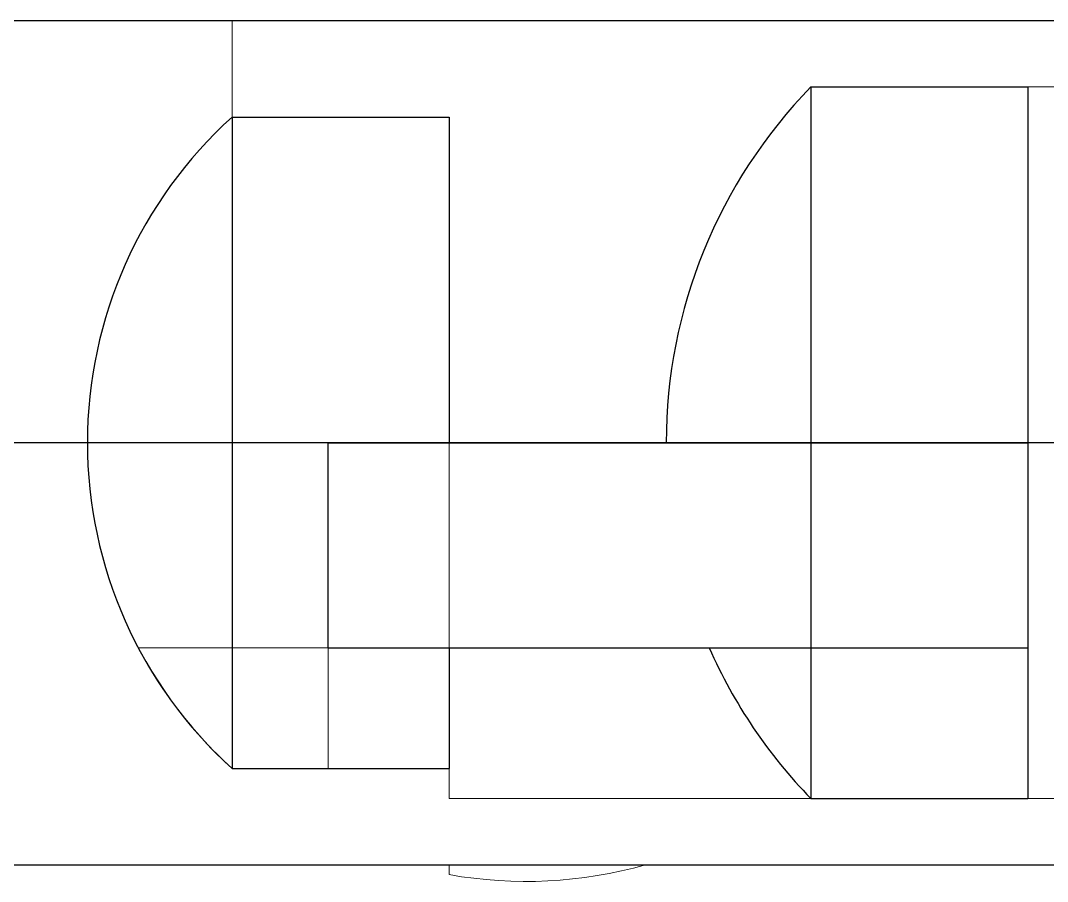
# Model space of a CAD drawing. Header units: millimetres. Extents: x 2148 to 2681, y 758 to 986.
# Drawn here: x 2349.09906 to 2349.10695, y 963.21621 to 963.22282 of the extents above; entities that cross this region are included whole.
import ezdxf

# ---------------------------------------------------------------- set-up
doc = ezdxf.new("R2010")
doc.units = ezdxf.units.MM
doc.layers.add('0.4', color=121, linetype='Continuous')
doc.layers.add('contrucion line05', color=86, linetype='Continuous')

msp = doc.modelspace()

# ---------------------------------------------------------------- linework, layer by layer
at = {"layer": '0.4', "color": 86, "lineweight": 0, "ltscale": 0.5}
for p, q in [((2349.090874008738, 963.2228233011369, -9.301954361214811e-09), (2349.100688799027, 963.2228233011369, -9.301954361214811e-09)), ((2349.119075436878, 963.2228233011369, -9.301954361214811e-09), (2349.090874008738, 963.2228233011369, -9.301954361214811e-09)), ((2349.090874008738, 963.2228233011369, -9.301954361214811e-09), (2349.100688799027, 963.2228233011369, -9.301954361214811e-09)), ((2349.119075436878, 963.2228233011369, -9.301954361214811e-09), (2349.090874008738, 963.2228233011369, -9.301954361214811e-09)), ((2349.090874008738, 963.2228233011369, -9.301954361214811e-09), (2349.100688799027, 963.2228233011369, -9.301954361214811e-09)), ((2349.119075436878, 963.2228233011369, -9.301954361214811e-09), (2349.090874008738, 963.2228233011369, -9.301954361214811e-09)), ((2349.090874008738, 963.2228233011369, -9.301954361214811e-09), (2349.100688799027, 963.2228233011369, -9.301954361214811e-09)), ((2349.119075436878, 963.2228233011369, -9.301954361214811e-09), (2349.090874008738, 963.2228233011369, -9.301954361214811e-09)), ((2349.090874008738, 963.2228233011369, -9.301954361214811e-09), (2349.100688799027, 963.2228233011369, -9.301954361214811e-09)), ((2349.119075436878, 963.2228233011369, -9.301954361214811e-09), (2349.090874008738, 963.2228233011369, -9.301954361214811e-09)), ((2349.090874008738, 963.2228233011369, -9.301954361214811e-09), (2349.100688799027, 963.2228233011369, -9.301954361214811e-09)), ((2349.119075436878, 963.2228233011369, -9.301954361214811e-09), (2349.090874008738, 963.2228233011369, -9.301954361214811e-09)), ((2349.090874008738, 963.2228233011369, -9.301954361214811e-09), (2349.100688799027, 963.2228233011369, -9.301954361214811e-09)), ((2349.119075436878, 963.2228233011369, -9.301954361214811e-09), (2349.090874008738, 963.2228233011369, -9.301954361214811e-09)), ((2349.090874008738, 963.2228233011369, -9.301954361214811e-09), (2349.100688799027, 963.2228233011369, -9.301954361214811e-09)), ((2349.119075436878, 963.2228233011369, -9.301954361214811e-09), (2349.090874008738, 963.2228233011369, -9.301954361214811e-09)), ((2349.090874008738, 963.2228233011369, -9.301954361214811e-09), (2349.100688799027, 963.2228233011369, -9.301954361214811e-09)), ((2349.119075436878, 963.2228233011369, -9.301954361214811e-09), (2349.090874008738, 963.2228233011369, -9.301954361214811e-09)), ((2349.090874008738, 963.2228233011369, -9.301954361214811e-09), (2349.100688799027, 963.2228233011369, -9.301954361214811e-09)), ((2349.119075436878, 963.2228233011369, -9.301954361214811e-09), (2349.090874008738, 963.2228233011369, -9.301954361214811e-09)), ((2349.100688799027, 963.2228233011369, -9.301954361214811e-09), (2349.100688799027, 963.2220825622461, -9.301954361214811e-09)), ((2349.100688799027, 963.2228233011369, -9.301954361214811e-09), (2349.100688799027, 963.2220825622461, -9.301954361214811e-09)), ((2349.100688799027, 963.2228233011369, -9.301954361214811e-09), (2349.100688799027, 963.2220825622461, -9.301954361214811e-09)), ((2349.100688799027, 963.2228233011369, -9.301954361214811e-09), (2349.100688799027, 963.2220825622461, -9.301954361214811e-09)), ((2349.100688799027, 963.2228233011369, -9.301954361214811e-09), (2349.100688799027, 963.2220825622461, -9.301954361214811e-09)), ((2349.100688799027, 963.2228233011369, -9.301954361214811e-09), (2349.100688799027, 963.2220825622461, -9.301954361214811e-09)), ((2349.100688799027, 963.2228233011369, -9.301954361214811e-09), (2349.100688799027, 963.2220825622461, -9.301954361214811e-09)), ((2349.100688799027, 963.2228233011369, -9.301954361214811e-09), (2349.100688799027, 963.2220825622461, -9.301954361214811e-09)), ((2349.100688799027, 963.2228233011369, -9.301954361214811e-09), (2349.100688799027, 963.2220825622461, -9.301954361214811e-09)), ((2349.100688799027, 963.2228233011369, -9.301954361214811e-09), (2349.100688799027, 963.2220825622461, -9.301954361214811e-09)), ((2349.114022099025, 963.222314043156, -9.301954361214811e-09), (2349.10513323236, 963.222314043156, -9.301954361214811e-09)), ((2349.10513323236, 963.222314043156, -9.301954361214811e-09), (2349.10513323236, 963.2195825685011, -9.301954361214811e-09)), ((2349.114022099025, 963.222314043156, -9.301954361214811e-09), (2349.10513323236, 963.222314043156, -9.301954361214811e-09)), ((2349.10513323236, 963.222314043156, -9.301954361214811e-09), (2349.10513323236, 963.2195825685011, -9.301954361214811e-09)), ((2349.114022099025, 963.222314043156, -9.301954361214811e-09), (2349.10513323236, 963.222314043156, -9.301954361214811e-09)), ((2349.10513323236, 963.222314043156, -9.301954361214811e-09), (2349.10513323236, 963.2195825685011, -9.301954361214811e-09)), ((2349.114022099025, 963.222314043156, -9.301954361214811e-09), (2349.10513323236, 963.222314043156, -9.301954361214811e-09)), ((2349.10513323236, 963.222314043156, -9.301954361214811e-09), (2349.10513323236, 963.2195825685011, -9.301954361214811e-09)), ((2349.114022099025, 963.222314043156, -9.301954361214811e-09), (2349.10513323236, 963.222314043156, -9.301954361214811e-09)), ((2349.10513323236, 963.222314043156, -9.301954361214811e-09), (2349.10513323236, 963.2195825685011, -9.301954361214811e-09)), ((2349.114022099025, 963.222314043156, -9.301954361214811e-09), (2349.10513323236, 963.222314043156, -9.301954361214811e-09)), ((2349.10513323236, 963.222314043156, -9.301954361214811e-09), (2349.10513323236, 963.2195825685011, -9.301954361214811e-09)), ((2349.114022099025, 963.222314043156, -9.301954361214811e-09), (2349.10513323236, 963.222314043156, -9.301954361214811e-09)), ((2349.10513323236, 963.222314043156, -9.301954361214811e-09), (2349.10513323236, 963.2195825685011, -9.301954361214811e-09)), ((2349.114022099025, 963.222314043156, -9.301954361214811e-09), (2349.10513323236, 963.222314043156, -9.301954361214811e-09)), ((2349.10513323236, 963.222314043156, -9.301954361214811e-09), (2349.10513323236, 963.2195825685011, -9.301954361214811e-09)), ((2349.114022099025, 963.222314043156, -9.301954361214811e-09), (2349.10513323236, 963.222314043156, -9.301954361214811e-09)), ((2349.10513323236, 963.222314043156, -9.301954361214811e-09), (2349.10513323236, 963.2195825685011, -9.301954361214811e-09)), ((2349.114022099025, 963.222314043156, -9.301954361214811e-09), (2349.10513323236, 963.222314043156, -9.301954361214811e-09)), ((2349.10513323236, 963.222314043156, -9.301954361214811e-09), (2349.10513323236, 963.2195825685011, -9.301954361214811e-09)), ((2349.100688799027, 963.2220825622461, -9.301954361214811e-09), (2349.102355461529, 963.2220825622461, -9.301954361214811e-09)), ((2349.100688799027, 963.2220825622461, -9.301954361214811e-09), (2349.102355461529, 963.2220825622461, -9.301954361214811e-09)), ((2349.100688799027, 963.2220825622461, -9.301954361214811e-09), (2349.102355461529, 963.2220825622461, -9.301954361214811e-09)), ((2349.100688799027, 963.2220825622461, -9.301954361214811e-09), (2349.102355461529, 963.2220825622461, -9.301954361214811e-09)), ((2349.100688799027, 963.2220825622461, -9.301954361214811e-09), (2349.102355461529, 963.2220825622461, -9.301954361214811e-09)), ((2349.100688799027, 963.2220825622461, -9.301954361214811e-09), (2349.102355461529, 963.2220825622461, -9.301954361214811e-09)), ((2349.100688799027, 963.2220825622461, -9.301954361214811e-09), (2349.102355461529, 963.2220825622461, -9.301954361214811e-09)), ((2349.100688799027, 963.2220825622461, -9.301954361214811e-09), (2349.102355461529, 963.2220825622461, -9.301954361214811e-09)), ((2349.100688799027, 963.2220825622461, -9.301954361214811e-09), (2349.102355461529, 963.2220825622461, -9.301954361214811e-09)), ((2349.100688799027, 963.2220825622461, -9.301954361214811e-09), (2349.102355461529, 963.2220825622461, -9.301954361214811e-09)), ((2349.102355461529, 963.2220825622461, -9.301954361214811e-09), (2349.102355461529, 963.2168510938462, -9.301954361214811e-09)), ((2349.102355461529, 963.2220825622461, -9.301954361214811e-09), (2349.102355461529, 963.2168510938462, -9.301954361214811e-09)), ((2349.102355461529, 963.2220825622461, -9.301954361214811e-09), (2349.102355461529, 963.2168510938462, -9.301954361214811e-09)), ((2349.102355461529, 963.2220825622461, -9.301954361214811e-09), (2349.102355461529, 963.2168510938462, -9.301954361214811e-09)), ((2349.102355461529, 963.2220825622461, -9.301954361214811e-09), (2349.102355461529, 963.2168510938462, -9.301954361214811e-09)), ((2349.102355461529, 963.2220825622461, -9.301954361214811e-09), (2349.102355461529, 963.2168510938462, -9.301954361214811e-09)), ((2349.102355461529, 963.2220825622461, -9.301954361214811e-09), (2349.102355461529, 963.2168510938462, -9.301954361214811e-09)), ((2349.102355461529, 963.2220825622461, -9.301954361214811e-09), (2349.102355461529, 963.2168510938462, -9.301954361214811e-09)), ((2349.102355461529, 963.2220825622461, -9.301954361214811e-09), (2349.102355461529, 963.2168510938462, -9.301954361214811e-09)), ((2349.102355461529, 963.2220825622461, -9.301954361214811e-09), (2349.102355461529, 963.2168510938462, -9.301954361214811e-09)), ((2349.101427628766, 963.2195825685011, -9.301954361214811e-09), (2349.101427628766, 963.2170825747561, -9.301954361214811e-09)), ((2349.101427628766, 963.2180084983661, -9.301954361214811e-09), (2349.101427628766, 963.2195825685011, -9.301954361214811e-09)), ((2349.101427628766, 963.2195825685011, -9.301954361214811e-09), (2349.102355461529, 963.2195825685011, -9.301954361214811e-09)), ((2349.102355461529, 963.2195825685011, -9.301954361214811e-09), (2349.101427628766, 963.2195825685011, -9.301954361214811e-09)), ((2349.101427628766, 963.2195825685011, -9.301954361214811e-09), (2349.101427628766, 963.2170825747561, -9.301954361214811e-09)), ((2349.101427628766, 963.2180084983661, -9.301954361214811e-09), (2349.101427628766, 963.2195825685011, -9.301954361214811e-09)), ((2349.101427628766, 963.2195825685011, -9.301954361214811e-09), (2349.102355461529, 963.2195825685011, -9.301954361214811e-09)), ((2349.102355461529, 963.2195825685011, -9.301954361214811e-09), (2349.101427628766, 963.2195825685011, -9.301954361214811e-09)), ((2349.101427628766, 963.2195825685011, -9.301954361214811e-09), (2349.101427628766, 963.2170825747561, -9.301954361214811e-09)), ((2349.101427628766, 963.2180084983661, -9.301954361214811e-09), (2349.101427628766, 963.2195825685011, -9.301954361214811e-09)), ((2349.101427628766, 963.2195825685011, -9.301954361214811e-09), (2349.102355461529, 963.2195825685011, -9.301954361214811e-09)), ((2349.102355461529, 963.2195825685011, -9.301954361214811e-09), (2349.101427628766, 963.2195825685011, -9.301954361214811e-09)), ((2349.101427628766, 963.2195825685011, -9.301954361214811e-09), (2349.101427628766, 963.2170825747561, -9.301954361214811e-09)), ((2349.101427628766, 963.2180084983661, -9.301954361214811e-09), (2349.101427628766, 963.2195825685011, -9.301954361214811e-09)), ((2349.101427628766, 963.2195825685011, -9.301954361214811e-09), (2349.102355461529, 963.2195825685011, -9.301954361214811e-09)), ((2349.102355461529, 963.2195825685011, -9.301954361214811e-09), (2349.101427628766, 963.2195825685011, -9.301954361214811e-09)), ((2349.101427628766, 963.2195825685011, -9.301954361214811e-09), (2349.101427628766, 963.2170825747561, -9.301954361214811e-09)), ((2349.101427628766, 963.2180084983661, -9.301954361214811e-09), (2349.101427628766, 963.2195825685011, -9.301954361214811e-09)), ((2349.101427628766, 963.2195825685011, -9.301954361214811e-09), (2349.102355461529, 963.2195825685011, -9.301954361214811e-09)), ((2349.102355461529, 963.2195825685011, -9.301954361214811e-09), (2349.101427628766, 963.2195825685011, -9.301954361214811e-09)), ((2349.101427628766, 963.2195825685011, -9.301954361214811e-09), (2349.101427628766, 963.2170825747561, -9.301954361214811e-09)), ((2349.101427628766, 963.2180084983661, -9.301954361214811e-09), (2349.101427628766, 963.2195825685011, -9.301954361214811e-09)), ((2349.101427628766, 963.2195825685011, -9.301954361214811e-09), (2349.102355461529, 963.2195825685011, -9.301954361214811e-09)), ((2349.102355461529, 963.2195825685011, -9.301954361214811e-09), (2349.101427628766, 963.2195825685011, -9.301954361214811e-09)), ((2349.101427628766, 963.2195825685011, -9.301954361214811e-09), (2349.101427628766, 963.2170825747561, -9.301954361214811e-09)), ((2349.101427628766, 963.2180084983661, -9.301954361214811e-09), (2349.101427628766, 963.2195825685011, -9.301954361214811e-09)), ((2349.101427628766, 963.2195825685011, -9.301954361214811e-09), (2349.102355461529, 963.2195825685011, -9.301954361214811e-09)), ((2349.102355461529, 963.2195825685011, -9.301954361214811e-09), (2349.101427628766, 963.2195825685011, -9.301954361214811e-09)), ((2349.101427628766, 963.2195825685011, -9.301954361214811e-09), (2349.101427628766, 963.2170825747561, -9.301954361214811e-09)), ((2349.101427628766, 963.2180084983661, -9.301954361214811e-09), (2349.101427628766, 963.2195825685011, -9.301954361214811e-09)), ((2349.101427628766, 963.2195825685011, -9.301954361214811e-09), (2349.102355461529, 963.2195825685011, -9.301954361214811e-09)), ((2349.102355461529, 963.2195825685011, -9.301954361214811e-09), (2349.101427628766, 963.2195825685011, -9.301954361214811e-09)), ((2349.101427628766, 963.2195825685011, -9.301954361214811e-09), (2349.101427628766, 963.2170825747561, -9.301954361214811e-09)), ((2349.101427628766, 963.2180084983661, -9.301954361214811e-09), (2349.101427628766, 963.2195825685011, -9.301954361214811e-09)), ((2349.101427628766, 963.2195825685011, -9.301954361214811e-09), (2349.102355461529, 963.2195825685011, -9.301954361214811e-09)), ((2349.102355461529, 963.2195825685011, -9.301954361214811e-09), (2349.101427628766, 963.2195825685011, -9.301954361214811e-09)), ((2349.101427628766, 963.2195825685011, -9.301954361214811e-09), (2349.101427628766, 963.2170825747561, -9.301954361214811e-09)), ((2349.101427628766, 963.2180084983661, -9.301954361214811e-09), (2349.101427628766, 963.2195825685011, -9.301954361214811e-09)), ((2349.101427628766, 963.2195825685011, -9.301954361214811e-09), (2349.102355461529, 963.2195825685011, -9.301954361214811e-09)), ((2349.102355461529, 963.2195825685011, -9.301954361214811e-09), (2349.101427628766, 963.2195825685011, -9.301954361214811e-09)), ((2349.10513323236, 963.2195825685011, -9.301954361214811e-09), (2349.114022099025, 963.2195825685011, -9.301954361214811e-09)), ((2349.10513323236, 963.2195825685011, -9.301954361214811e-09), (2349.114022099025, 963.2195825685011, -9.301954361214811e-09)), ((2349.10513323236, 963.2195825685011, -9.301954361214811e-09), (2349.114022099025, 963.2195825685011, -9.301954361214811e-09)), ((2349.10513323236, 963.2195825685011, -9.301954361214811e-09), (2349.114022099025, 963.2195825685011, -9.301954361214811e-09)), ((2349.10513323236, 963.2195825685011, -9.301954361214811e-09), (2349.114022099025, 963.2195825685011, -9.301954361214811e-09)), ((2349.10513323236, 963.2195825685011, -9.301954361214811e-09), (2349.114022099025, 963.2195825685011, -9.301954361214811e-09)), ((2349.10513323236, 963.2195825685011, -9.301954361214811e-09), (2349.114022099025, 963.2195825685011, -9.301954361214811e-09)), ((2349.10513323236, 963.2195825685011, -9.301954361214811e-09), (2349.114022099025, 963.2195825685011, -9.301954361214811e-09)), ((2349.10513323236, 963.2195825685011, -9.301954361214811e-09), (2349.114022099025, 963.2195825685011, -9.301954361214811e-09)), ((2349.10513323236, 963.2195825685011, -9.301954361214811e-09), (2349.114022099025, 963.2195825685011, -9.301954361214811e-09)), ((2349.099968147411, 963.2180084983661, -9.301954361214811e-09), (2349.100688799027, 963.2180084983661, -9.301954361214811e-09)), ((2349.099968147411, 963.2180084983661, -9.301954361214811e-09), (2349.100688799027, 963.2180084983661, -9.301954361214811e-09)), ((2349.099968147411, 963.2180084983661, -9.301954361214811e-09), (2349.100688799027, 963.2180084983661, -9.301954361214811e-09)), ((2349.099968147411, 963.2180084983661, -9.301954361214811e-09), (2349.100688799027, 963.2180084983661, -9.301954361214811e-09)), ((2349.099968147411, 963.2180084983661, -9.301954361214811e-09), (2349.100688799027, 963.2180084983661, -9.301954361214811e-09)), ((2349.099968147411, 963.2180084983661, -9.301954361214811e-09), (2349.100688799027, 963.2180084983661, -9.301954361214811e-09)), ((2349.099968147411, 963.2180084983661, -9.301954361214811e-09), (2349.100688799027, 963.2180084983661, -9.301954361214811e-09)), ((2349.099968147411, 963.2180084983661, -9.301954361214811e-09), (2349.100688799027, 963.2180084983661, -9.301954361214811e-09)), ((2349.099968147411, 963.2180084983661, -9.301954361214811e-09), (2349.100688799027, 963.2180084983661, -9.301954361214811e-09)), ((2349.099968147411, 963.2180084983661, -9.301954361214811e-09), (2349.100688799027, 963.2180084983661, -9.301954361214811e-09)), ((2349.100688799027, 963.2180084983661, -9.301954361214811e-09), (2349.100688799027, 963.2170825747561, -9.301954361214811e-09)), ((2349.100688799027, 963.2170825747561, -9.301954361214811e-09), (2349.100688799027, 963.2180084983661, -9.301954361214811e-09)), ((2349.100688799027, 963.2180084983661, -9.301954361214811e-09), (2349.101427628766, 963.2180084983661, -9.301954361214811e-09)), ((2349.100688799027, 963.2180084983661, -9.301954361214811e-09), (2349.100688799027, 963.2170825747561, -9.301954361214811e-09)), ((2349.100688799027, 963.2170825747561, -9.301954361214811e-09), (2349.100688799027, 963.2180084983661, -9.301954361214811e-09)), ((2349.100688799027, 963.2180084983661, -9.301954361214811e-09), (2349.101427628766, 963.2180084983661, -9.301954361214811e-09)), ((2349.100688799027, 963.2180084983661, -9.301954361214811e-09), (2349.100688799027, 963.2170825747561, -9.301954361214811e-09)), ((2349.100688799027, 963.2170825747561, -9.301954361214811e-09), (2349.100688799027, 963.2180084983661, -9.301954361214811e-09)), ((2349.100688799027, 963.2180084983661, -9.301954361214811e-09), (2349.101427628766, 963.2180084983661, -9.301954361214811e-09)), ((2349.100688799027, 963.2180084983661, -9.301954361214811e-09), (2349.100688799027, 963.2170825747561, -9.301954361214811e-09)), ((2349.100688799027, 963.2170825747561, -9.301954361214811e-09), (2349.100688799027, 963.2180084983661, -9.301954361214811e-09)), ((2349.100688799027, 963.2180084983661, -9.301954361214811e-09), (2349.101427628766, 963.2180084983661, -9.301954361214811e-09)), ((2349.100688799027, 963.2180084983661, -9.301954361214811e-09), (2349.100688799027, 963.2170825747561, -9.301954361214811e-09)), ((2349.100688799027, 963.2170825747561, -9.301954361214811e-09), (2349.100688799027, 963.2180084983661, -9.301954361214811e-09)), ((2349.100688799027, 963.2180084983661, -9.301954361214811e-09), (2349.101427628766, 963.2180084983661, -9.301954361214811e-09)), ((2349.100688799027, 963.2180084983661, -9.301954361214811e-09), (2349.100688799027, 963.2170825747561, -9.301954361214811e-09)), ((2349.100688799027, 963.2170825747561, -9.301954361214811e-09), (2349.100688799027, 963.2180084983661, -9.301954361214811e-09)), ((2349.100688799027, 963.2180084983661, -9.301954361214811e-09), (2349.101427628766, 963.2180084983661, -9.301954361214811e-09)), ((2349.100688799027, 963.2180084983661, -9.301954361214811e-09), (2349.100688799027, 963.2170825747561, -9.301954361214811e-09)), ((2349.100688799027, 963.2170825747561, -9.301954361214811e-09), (2349.100688799027, 963.2180084983661, -9.301954361214811e-09)), ((2349.100688799027, 963.2180084983661, -9.301954361214811e-09), (2349.101427628766, 963.2180084983661, -9.301954361214811e-09)), ((2349.100688799027, 963.2180084983661, -9.301954361214811e-09), (2349.100688799027, 963.2170825747561, -9.301954361214811e-09)), ((2349.100688799027, 963.2170825747561, -9.301954361214811e-09), (2349.100688799027, 963.2180084983661, -9.301954361214811e-09)), ((2349.100688799027, 963.2180084983661, -9.301954361214811e-09), (2349.101427628766, 963.2180084983661, -9.301954361214811e-09)), ((2349.100688799027, 963.2180084983661, -9.301954361214811e-09), (2349.100688799027, 963.2170825747561, -9.301954361214811e-09)), ((2349.100688799027, 963.2170825747561, -9.301954361214811e-09), (2349.100688799027, 963.2180084983661, -9.301954361214811e-09)), ((2349.100688799027, 963.2180084983661, -9.301954361214811e-09), (2349.101427628766, 963.2180084983661, -9.301954361214811e-09)), ((2349.100688799027, 963.2180084983661, -9.301954361214811e-09), (2349.100688799027, 963.2170825747561, -9.301954361214811e-09)), ((2349.100688799027, 963.2170825747561, -9.301954361214811e-09), (2349.100688799027, 963.2180084983661, -9.301954361214811e-09)), ((2349.100688799027, 963.2180084983661, -9.301954361214811e-09), (2349.101427628766, 963.2180084983661, -9.301954361214811e-09)), ((2349.101427628766, 963.2170825747561, -9.301954361214811e-09), (2349.100688799027, 963.2170825747561, -9.301954361214811e-09)), ((2349.101427628766, 963.2170825747561, -9.301954361214811e-09), (2349.100688799027, 963.2170825747561, -9.301954361214811e-09)), ((2349.101427628766, 963.2170825747561, -9.301954361214811e-09), (2349.100688799027, 963.2170825747561, -9.301954361214811e-09)), ((2349.101427628766, 963.2170825747561, -9.301954361214811e-09), (2349.100688799027, 963.2170825747561, -9.301954361214811e-09)), ((2349.101427628766, 963.2170825747561, -9.301954361214811e-09), (2349.100688799027, 963.2170825747561, -9.301954361214811e-09)), ((2349.101427628766, 963.2170825747561, -9.301954361214811e-09), (2349.100688799027, 963.2170825747561, -9.301954361214811e-09)), ((2349.101427628766, 963.2170825747561, -9.301954361214811e-09), (2349.100688799027, 963.2170825747561, -9.301954361214811e-09)), ((2349.101427628766, 963.2170825747561, -9.301954361214811e-09), (2349.100688799027, 963.2170825747561, -9.301954361214811e-09)), ((2349.101427628766, 963.2170825747561, -9.301954361214811e-09), (2349.100688799027, 963.2170825747561, -9.301954361214811e-09)), ((2349.101427628766, 963.2170825747561, -9.301954361214811e-09), (2349.100688799027, 963.2170825747561, -9.301954361214811e-09)), ((2349.102355461529, 963.2168510938462, -9.301954361214811e-09), (2349.115688761527, 963.2168510938462, -9.301954361214811e-09)), ((2349.102355461529, 963.2168510938462, -9.301954361214811e-09), (2349.115688761527, 963.2168510938462, -9.301954361214811e-09)), ((2349.102355461529, 963.2168510938462, -9.301954361214811e-09), (2349.115688761527, 963.2168510938462, -9.301954361214811e-09)), ((2349.102355461529, 963.2168510938462, -9.301954361214811e-09), (2349.115688761527, 963.2168510938462, -9.301954361214811e-09)), ((2349.102355461529, 963.2168510938462, -9.301954361214811e-09), (2349.115688761527, 963.2168510938462, -9.301954361214811e-09)), ((2349.102355461529, 963.2168510938462, -9.301954361214811e-09), (2349.115688761527, 963.2168510938462, -9.301954361214811e-09)), ((2349.102355461529, 963.2168510938462, -9.301954361214811e-09), (2349.115688761527, 963.2168510938462, -9.301954361214811e-09)), ((2349.102355461529, 963.2168510938462, -9.301954361214811e-09), (2349.115688761527, 963.2168510938462, -9.301954361214811e-09)), ((2349.102355461529, 963.2168510938462, -9.301954361214811e-09), (2349.115688761527, 963.2168510938462, -9.301954361214811e-09)), ((2349.102355461529, 963.2168510938462, -9.301954361214811e-09), (2349.115688761527, 963.2168510938462, -9.301954361214811e-09)), ((2349.102355461529, 963.2162666500188, -9.301954361214811e-09), (2349.102355461529, 963.2163418358649, -9.301954361214811e-09)), ((2349.102355461529, 963.2163418358649, -9.301954361214811e-09), (2349.103863012851, 963.2163418358649, -9.301954361214811e-09)), ((2349.102355461529, 963.2162666500188, -9.301954361214811e-09), (2349.102355461529, 963.2163418358649, -9.301954361214811e-09)), ((2349.102355461529, 963.2163418358649, -9.301954361214811e-09), (2349.103863012851, 963.2163418358649, -9.301954361214811e-09)), ((2349.102355461529, 963.2162666500188, -9.301954361214811e-09), (2349.102355461529, 963.2163418358649, -9.301954361214811e-09)), ((2349.102355461529, 963.2163418358649, -9.301954361214811e-09), (2349.103863012851, 963.2163418358649, -9.301954361214811e-09)), ((2349.102355461529, 963.2162666500188, -9.301954361214811e-09), (2349.102355461529, 963.2163418358649, -9.301954361214811e-09)), ((2349.102355461529, 963.2163418358649, -9.301954361214811e-09), (2349.103863012851, 963.2163418358649, -9.301954361214811e-09)), ((2349.102355461529, 963.2162666500188, -9.301954361214811e-09), (2349.102355461529, 963.2163418358649, -9.301954361214811e-09)), ((2349.102355461529, 963.2163418358649, -9.301954361214811e-09), (2349.103863012851, 963.2163418358649, -9.301954361214811e-09)), ((2349.102355461529, 963.2162666500188, -9.301954361214811e-09), (2349.102355461529, 963.2163418358649, -9.301954361214811e-09)), ((2349.102355461529, 963.2163418358649, -9.301954361214811e-09), (2349.103863012851, 963.2163418358649, -9.301954361214811e-09)), ((2349.102355461529, 963.2162666500188, -9.301954361214811e-09), (2349.102355461529, 963.2163418358649, -9.301954361214811e-09)), ((2349.102355461529, 963.2163418358649, -9.301954361214811e-09), (2349.103863012851, 963.2163418358649, -9.301954361214811e-09)), ((2349.102355461529, 963.2162666500188, -9.301954361214811e-09), (2349.102355461529, 963.2163418358649, -9.301954361214811e-09)), ((2349.102355461529, 963.2163418358649, -9.301954361214811e-09), (2349.103863012851, 963.2163418358649, -9.301954361214811e-09)), ((2349.102355461529, 963.2162666500188, -9.301954361214811e-09), (2349.102355461529, 963.2163418358649, -9.301954361214811e-09)), ((2349.102355461529, 963.2163418358649, -9.301954361214811e-09), (2349.103863012851, 963.2163418358649, -9.301954361214811e-09)), ((2349.102355461529, 963.2162666500188, -9.301954361214811e-09), (2349.102355461529, 963.2163418358649, -9.301954361214811e-09)), ((2349.102355461529, 963.2163418358649, -9.301954361214811e-09), (2349.103863012851, 963.2163418358649, -9.301954361214811e-09))]:
    msp.add_line(p, q, dxfattribs=at)
for radius, start, end in [(0.003368047135350348, 207.8626724563093, 227.9249779310358), (0.003368047135350348, 207.8626724563093, 227.9249779310358), (0.003368047135350348, 207.8626724563093, 227.9249779310358), (0.003368047135350348, 207.8626724563093, 227.9249779310358), (0.003368047135350348, 207.8626724563093, 227.9249779310358), (0.003368047135350348, 207.8626724563093, 227.9249779310358), (0.003368047135350348, 207.8626724563093, 227.9249779310358), (0.003368047135350348, 207.8626724563093, 227.9249779310358), (0.003368047135350348, 207.8626724563093, 227.9249779310358), (0.003368047135350348, 207.8626724563093, 227.9249779310358), (0.003368047135329035, 259.9063431459391, 285.8039304983549), (0.003368047135329035, 259.9063431459391, 285.8039304983549), (0.003368047135329035, 259.9063431459391, 285.8039304983549), (0.003368047135329035, 259.9063431459391, 285.8039304983549), (0.003368047135329035, 259.9063431459391, 285.8039304983549), (0.003368047135329035, 259.9063431459391, 285.8039304983549), (0.003368047135329035, 259.9063431459391, 285.8039304983549), (0.003368047135329035, 259.9063431459391, 285.8039304983549), (0.003368047135329035, 259.9063431459391, 285.8039304983549), (0.003368047135329035, 259.9063431459391, 285.8039304983549)]:
    msp.add_arc((2349.102945737822, 963.2195825685011, -9.301954361214811e-09), radius, start, end, dxfattribs=at)
at = {"layer": 'contrucion line05', "ltscale": 0.5}
for p, q in [((2349.090874008738, 963.2228233011369, -9.301954361214811e-09), (2349.12198504208, 963.2228233011369, -9.301954361214811e-09)), ((2349.090874008738, 963.2228233011369, -9.301954361214811e-09), (2349.12198504208, 963.2228233011369, -9.301954361214811e-09)), ((2349.090874008738, 963.2228233011369, -9.301954361214811e-09), (2349.12198504208, 963.2228233011369, -9.301954361214811e-09)), ((2349.090874008738, 963.2228233011369, -9.301954361214811e-09), (2349.12198504208, 963.2228233011369, -9.301954361214811e-09)), ((2349.090874008738, 963.2228233011369, -9.301954361214811e-09), (2349.12198504208, 963.2228233011369, -9.301954361214811e-09)), ((2349.090874008738, 963.2228233011369, -9.301954361214811e-09), (2349.12198504208, 963.2228233011369, -9.301954361214811e-09)), ((2349.090874008738, 963.2228233011369, -9.301954361214811e-09), (2349.12198504208, 963.2228233011369, -9.301954361214811e-09)), ((2349.090874008738, 963.2228233011369, -9.301954361214811e-09), (2349.12198504208, 963.2228233011369, -9.301954361214811e-09)), ((2349.090874008738, 963.2228233011369, -9.301954361214811e-09), (2349.12198504208, 963.2228233011369, -9.301954361214811e-09)), ((2349.090874008738, 963.2228233011369, -9.301954361214811e-09), (2349.12198504208, 963.2228233011369, -9.301954361214811e-09)), ((2349.10513323236, 963.222314043156, -9.301954361214811e-09), (2349.10513323236, 963.2168510938462, -9.301954361214811e-09)), ((2349.10513323236, 963.222314043156, -9.301954361214811e-09), (2349.106799894862, 963.222314043156, -9.301954361214811e-09)), ((2349.10513323236, 963.222314043156, -9.301954361214811e-09), (2349.10513323236, 963.2168510938462, -9.301954361214811e-09)), ((2349.10513323236, 963.222314043156, -9.301954361214811e-09), (2349.106799894862, 963.222314043156, -9.301954361214811e-09)), ((2349.10513323236, 963.222314043156, -9.301954361214811e-09), (2349.10513323236, 963.2168510938462, -9.301954361214811e-09)), ((2349.10513323236, 963.222314043156, -9.301954361214811e-09), (2349.106799894862, 963.222314043156, -9.301954361214811e-09)), ((2349.10513323236, 963.222314043156, -9.301954361214811e-09), (2349.10513323236, 963.2168510938462, -9.301954361214811e-09)), ((2349.10513323236, 963.222314043156, -9.301954361214811e-09), (2349.106799894862, 963.222314043156, -9.301954361214811e-09)), ((2349.10513323236, 963.222314043156, -9.301954361214811e-09), (2349.10513323236, 963.2168510938462, -9.301954361214811e-09)), ((2349.10513323236, 963.222314043156, -9.301954361214811e-09), (2349.106799894862, 963.222314043156, -9.301954361214811e-09)), ((2349.10513323236, 963.222314043156, -9.301954361214811e-09), (2349.10513323236, 963.2168510938462, -9.301954361214811e-09)), ((2349.10513323236, 963.222314043156, -9.301954361214811e-09), (2349.106799894862, 963.222314043156, -9.301954361214811e-09)), ((2349.10513323236, 963.222314043156, -9.301954361214811e-09), (2349.10513323236, 963.2168510938462, -9.301954361214811e-09)), ((2349.10513323236, 963.222314043156, -9.301954361214811e-09), (2349.106799894862, 963.222314043156, -9.301954361214811e-09)), ((2349.10513323236, 963.222314043156, -9.301954361214811e-09), (2349.10513323236, 963.2168510938462, -9.301954361214811e-09)), ((2349.10513323236, 963.222314043156, -9.301954361214811e-09), (2349.106799894862, 963.222314043156, -9.301954361214811e-09)), ((2349.10513323236, 963.222314043156, -9.301954361214811e-09), (2349.10513323236, 963.2168510938462, -9.301954361214811e-09)), ((2349.10513323236, 963.222314043156, -9.301954361214811e-09), (2349.106799894862, 963.222314043156, -9.301954361214811e-09)), ((2349.10513323236, 963.222314043156, -9.301954361214811e-09), (2349.10513323236, 963.2168510938462, -9.301954361214811e-09)), ((2349.10513323236, 963.222314043156, -9.301954361214811e-09), (2349.106799894862, 963.222314043156, -9.301954361214811e-09)), ((2349.106799894862, 963.222314043156, -9.301954361214811e-09), (2349.106799894862, 963.2168510938462, -9.301954361214811e-09)), ((2349.106799894862, 963.222314043156, -9.301954361214811e-09), (2349.106799894862, 963.2168510938462, -9.301954361214811e-09)), ((2349.106799894862, 963.222314043156, -9.301954361214811e-09), (2349.106799894862, 963.2168510938462, -9.301954361214811e-09)), ((2349.106799894862, 963.222314043156, -9.301954361214811e-09), (2349.106799894862, 963.2168510938462, -9.301954361214811e-09)), ((2349.106799894862, 963.222314043156, -9.301954361214811e-09), (2349.106799894862, 963.2168510938462, -9.301954361214811e-09)), ((2349.106799894862, 963.222314043156, -9.301954361214811e-09), (2349.106799894862, 963.2168510938462, -9.301954361214811e-09)), ((2349.106799894862, 963.222314043156, -9.301954361214811e-09), (2349.106799894862, 963.2168510938462, -9.301954361214811e-09)), ((2349.106799894862, 963.222314043156, -9.301954361214811e-09), (2349.106799894862, 963.2168510938462, -9.301954361214811e-09)), ((2349.106799894862, 963.222314043156, -9.301954361214811e-09), (2349.106799894862, 963.2168510938462, -9.301954361214811e-09)), ((2349.106799894862, 963.222314043156, -9.301954361214811e-09), (2349.106799894862, 963.2168510938462, -9.301954361214811e-09)), ((2349.100688799027, 963.2220825622461, -9.301954361214811e-09), (2349.100688799027, 963.2195825685011, -9.301954361214811e-09)), ((2349.100688799027, 963.2220825622461, -9.301954361214811e-09), (2349.102355461529, 963.2220825622461, -9.301954361214811e-09)), ((2349.100688799027, 963.2220825622461, -9.301954361214811e-09), (2349.100688799027, 963.2195825685011, -9.301954361214811e-09)), ((2349.100688799027, 963.2220825622461, -9.301954361214811e-09), (2349.102355461529, 963.2220825622461, -9.301954361214811e-09)), ((2349.100688799027, 963.2220825622461, -9.301954361214811e-09), (2349.100688799027, 963.2195825685011, -9.301954361214811e-09)), ((2349.100688799027, 963.2220825622461, -9.301954361214811e-09), (2349.102355461529, 963.2220825622461, -9.301954361214811e-09)), ((2349.100688799027, 963.2220825622461, -9.301954361214811e-09), (2349.100688799027, 963.2195825685011, -9.301954361214811e-09)), ((2349.100688799027, 963.2220825622461, -9.301954361214811e-09), (2349.102355461529, 963.2220825622461, -9.301954361214811e-09)), ((2349.100688799027, 963.2220825622461, -9.301954361214811e-09), (2349.100688799027, 963.2195825685011, -9.301954361214811e-09)), ((2349.100688799027, 963.2220825622461, -9.301954361214811e-09), (2349.102355461529, 963.2220825622461, -9.301954361214811e-09)), ((2349.100688799027, 963.2220825622461, -9.301954361214811e-09), (2349.100688799027, 963.2195825685011, -9.301954361214811e-09)), ((2349.100688799027, 963.2220825622461, -9.301954361214811e-09), (2349.102355461529, 963.2220825622461, -9.301954361214811e-09)), ((2349.100688799027, 963.2220825622461, -9.301954361214811e-09), (2349.100688799027, 963.2195825685011, -9.301954361214811e-09)), ((2349.100688799027, 963.2220825622461, -9.301954361214811e-09), (2349.102355461529, 963.2220825622461, -9.301954361214811e-09)), ((2349.100688799027, 963.2220825622461, -9.301954361214811e-09), (2349.100688799027, 963.2195825685011, -9.301954361214811e-09)), ((2349.100688799027, 963.2220825622461, -9.301954361214811e-09), (2349.102355461529, 963.2220825622461, -9.301954361214811e-09)), ((2349.100688799027, 963.2220825622461, -9.301954361214811e-09), (2349.100688799027, 963.2195825685011, -9.301954361214811e-09)), ((2349.100688799027, 963.2220825622461, -9.301954361214811e-09), (2349.102355461529, 963.2220825622461, -9.301954361214811e-09)), ((2349.100688799027, 963.2220825622461, -9.301954361214811e-09), (2349.100688799027, 963.2195825685011, -9.301954361214811e-09)), ((2349.100688799027, 963.2220825622461, -9.301954361214811e-09), (2349.102355461529, 963.2220825622461, -9.301954361214811e-09)), ((2349.102355461529, 963.2220825622461, -9.301954361214811e-09), (2349.102355461529, 963.2195825685011, -9.301954361214811e-09)), ((2349.102355461529, 963.2220825622461, -9.301954361214811e-09), (2349.102355461529, 963.2195825685011, -9.301954361214811e-09)), ((2349.102355461529, 963.2220825622461, -9.301954361214811e-09), (2349.102355461529, 963.2195825685011, -9.301954361214811e-09)), ((2349.102355461529, 963.2220825622461, -9.301954361214811e-09), (2349.102355461529, 963.2195825685011, -9.301954361214811e-09)), ((2349.102355461529, 963.2220825622461, -9.301954361214811e-09), (2349.102355461529, 963.2195825685011, -9.301954361214811e-09)), ((2349.102355461529, 963.2220825622461, -9.301954361214811e-09), (2349.102355461529, 963.2195825685011, -9.301954361214811e-09)), ((2349.102355461529, 963.2220825622461, -9.301954361214811e-09), (2349.102355461529, 963.2195825685011, -9.301954361214811e-09)), ((2349.102355461529, 963.2220825622461, -9.301954361214811e-09), (2349.102355461529, 963.2195825685011, -9.301954361214811e-09)), ((2349.102355461529, 963.2220825622461, -9.301954361214811e-09), (2349.102355461529, 963.2195825685011, -9.301954361214811e-09)), ((2349.102355461529, 963.2220825622461, -9.301954361214811e-09), (2349.102355461529, 963.2195825685011, -9.301954361214811e-09)), ((2349.128589106234, 963.2195825685011, -9.301954361214811e-09), (2349.077289517144, 963.2195825685011, -9.301954361214811e-09)), ((2349.128589106234, 963.2195825685011, -9.301954361214811e-09), (2349.077289517144, 963.2195825685011, -9.301954361214811e-09)), ((2349.128589106234, 963.2195825685011, -9.301954361214811e-09), (2349.077289517144, 963.2195825685011, -9.301954361214811e-09)), ((2349.128589106234, 963.2195825685011, -9.301954361214811e-09), (2349.077289517144, 963.2195825685011, -9.301954361214811e-09)), ((2349.128589106234, 963.2195825685011, -9.301954361214811e-09), (2349.077289517144, 963.2195825685011, -9.301954361214811e-09)), ((2349.128589106234, 963.2195825685011, -9.301954361214811e-09), (2349.077289517144, 963.2195825685011, -9.301954361214811e-09)), ((2349.128589106234, 963.2195825685011, -9.301954361214811e-09), (2349.077289517144, 963.2195825685011, -9.301954361214811e-09)), ((2349.128589106234, 963.2195825685011, -9.301954361214811e-09), (2349.077289517144, 963.2195825685011, -9.301954361214811e-09)), ((2349.128589106234, 963.2195825685011, -9.301954361214811e-09), (2349.077289517144, 963.2195825685011, -9.301954361214811e-09)), ((2349.128589106234, 963.2195825685011, -9.301954361214811e-09), (2349.077289517144, 963.2195825685011, -9.301954361214811e-09)), ((2349.128589106234, 963.2195825685011, -9.301954361214811e-09), (2349.077289517144, 963.2195825685011, -9.301954361214811e-09)), ((2349.128589106234, 963.2195825685011, -9.301954361214811e-09), (2349.077289517144, 963.2195825685011, -9.301954361214811e-09)), ((2349.128589106234, 963.2195825685011, -9.301954361214811e-09), (2349.077289517144, 963.2195825685011, -9.301954361214811e-09)), ((2349.128589106234, 963.2195825685011, -9.301954361214811e-09), (2349.077289517144, 963.2195825685011, -9.301954361214811e-09)), ((2349.128589106234, 963.2195825685011, -9.301954361214811e-09), (2349.077289517144, 963.2195825685011, -9.301954361214811e-09)), ((2349.128589106234, 963.2195825685011, -9.301954361214811e-09), (2349.077289517144, 963.2195825685011, -9.301954361214811e-09)), ((2349.128589106234, 963.2195825685011, -9.301954361214811e-09), (2349.077289517144, 963.2195825685011, -9.301954361214811e-09)), ((2349.128589106234, 963.2195825685011, -9.301954361214811e-09), (2349.077289517144, 963.2195825685011, -9.301954361214811e-09)), ((2349.128589106234, 963.2195825685011, -9.301954361214811e-09), (2349.077289517144, 963.2195825685011, -9.301954361214811e-09)), ((2349.128589106234, 963.2195825685011, -9.301954361214811e-09), (2349.077289517144, 963.2195825685011, -9.301954361214811e-09)), ((2349.100688799027, 963.2195825685011, -9.301954361214811e-09), (2349.100688799027, 963.2170825747561, -9.301954361214811e-09)), ((2349.100688799027, 963.2195825685011, -9.301954361214811e-09), (2349.100688799027, 963.2170825747561, -9.301954361214811e-09)), ((2349.100688799027, 963.2195825685011, -9.301954361214811e-09), (2349.100688799027, 963.2170825747561, -9.301954361214811e-09)), ((2349.100688799027, 963.2195825685011, -9.301954361214811e-09), (2349.100688799027, 963.2170825747561, -9.301954361214811e-09)), ((2349.100688799027, 963.2195825685011, -9.301954361214811e-09), (2349.100688799027, 963.2170825747561, -9.301954361214811e-09)), ((2349.100688799027, 963.2195825685011, -9.301954361214811e-09), (2349.100688799027, 963.2170825747561, -9.301954361214811e-09)), ((2349.100688799027, 963.2195825685011, -9.301954361214811e-09), (2349.100688799027, 963.2170825747561, -9.301954361214811e-09)), ((2349.100688799027, 963.2195825685011, -9.301954361214811e-09), (2349.100688799027, 963.2170825747561, -9.301954361214811e-09)), ((2349.100688799027, 963.2195825685011, -9.301954361214811e-09), (2349.100688799027, 963.2170825747561, -9.301954361214811e-09)), ((2349.100688799027, 963.2195825685011, -9.301954361214811e-09), (2349.100688799027, 963.2170825747561, -9.301954361214811e-09)), ((2349.101427628766, 963.2180084983661, -9.301954361214811e-09), (2349.101427628766, 963.2195825685011, -9.301954361214811e-09)), ((2349.101427628766, 963.2195825685011, -9.301954361214811e-09), (2349.106799894862, 963.2195825685011, -9.301954361214811e-09)), ((2349.101427628766, 963.2195825685011, -9.301954361214811e-09), (2349.106799894862, 963.2195825685011, -9.301954361214811e-09)), ((2349.101427628766, 963.2180084983661, -9.301954361214811e-09), (2349.101427628766, 963.2195825685011, -9.301954361214811e-09)), ((2349.101427628766, 963.2195825685011, -9.301954361214811e-09), (2349.106799894862, 963.2195825685011, -9.301954361214811e-09)), ((2349.101427628766, 963.2195825685011, -9.301954361214811e-09), (2349.106799894862, 963.2195825685011, -9.301954361214811e-09)), ((2349.101427628766, 963.2180084983661, -9.301954361214811e-09), (2349.101427628766, 963.2195825685011, -9.301954361214811e-09)), ((2349.101427628766, 963.2195825685011, -9.301954361214811e-09), (2349.106799894862, 963.2195825685011, -9.301954361214811e-09)), ((2349.101427628766, 963.2195825685011, -9.301954361214811e-09), (2349.106799894862, 963.2195825685011, -9.301954361214811e-09)), ((2349.101427628766, 963.2180084983661, -9.301954361214811e-09), (2349.101427628766, 963.2195825685011, -9.301954361214811e-09)), ((2349.101427628766, 963.2195825685011, -9.301954361214811e-09), (2349.106799894862, 963.2195825685011, -9.301954361214811e-09)), ((2349.101427628766, 963.2195825685011, -9.301954361214811e-09), (2349.106799894862, 963.2195825685011, -9.301954361214811e-09)), ((2349.101427628766, 963.2180084983661, -9.301954361214811e-09), (2349.101427628766, 963.2195825685011, -9.301954361214811e-09)), ((2349.101427628766, 963.2195825685011, -9.301954361214811e-09), (2349.106799894862, 963.2195825685011, -9.301954361214811e-09)), ((2349.101427628766, 963.2195825685011, -9.301954361214811e-09), (2349.106799894862, 963.2195825685011, -9.301954361214811e-09)), ((2349.101427628766, 963.2180084983661, -9.301954361214811e-09), (2349.101427628766, 963.2195825685011, -9.301954361214811e-09)), ((2349.101427628766, 963.2195825685011, -9.301954361214811e-09), (2349.106799894862, 963.2195825685011, -9.301954361214811e-09)), ((2349.101427628766, 963.2195825685011, -9.301954361214811e-09), (2349.106799894862, 963.2195825685011, -9.301954361214811e-09)), ((2349.101427628766, 963.2180084983661, -9.301954361214811e-09), (2349.101427628766, 963.2195825685011, -9.301954361214811e-09)), ((2349.101427628766, 963.2195825685011, -9.301954361214811e-09), (2349.106799894862, 963.2195825685011, -9.301954361214811e-09)), ((2349.101427628766, 963.2195825685011, -9.301954361214811e-09), (2349.106799894862, 963.2195825685011, -9.301954361214811e-09)), ((2349.101427628766, 963.2180084983661, -9.301954361214811e-09), (2349.101427628766, 963.2195825685011, -9.301954361214811e-09)), ((2349.101427628766, 963.2195825685011, -9.301954361214811e-09), (2349.106799894862, 963.2195825685011, -9.301954361214811e-09)), ((2349.101427628766, 963.2195825685011, -9.301954361214811e-09), (2349.106799894862, 963.2195825685011, -9.301954361214811e-09)), ((2349.101427628766, 963.2180084983661, -9.301954361214811e-09), (2349.101427628766, 963.2195825685011, -9.301954361214811e-09)), ((2349.101427628766, 963.2195825685011, -9.301954361214811e-09), (2349.106799894862, 963.2195825685011, -9.301954361214811e-09)), ((2349.101427628766, 963.2195825685011, -9.301954361214811e-09), (2349.106799894862, 963.2195825685011, -9.301954361214811e-09)), ((2349.101427628766, 963.2180084983661, -9.301954361214811e-09), (2349.101427628766, 963.2195825685011, -9.301954361214811e-09)), ((2349.101427628766, 963.2195825685011, -9.301954361214811e-09), (2349.106799894862, 963.2195825685011, -9.301954361214811e-09)), ((2349.101427628766, 963.2195825685011, -9.301954361214811e-09), (2349.106799894862, 963.2195825685011, -9.301954361214811e-09)), ((2349.101427628766, 963.2180084983661, -9.301954361214811e-09), (2349.106799894862, 963.2180084983661, -9.301954361214811e-09)), ((2349.101427628766, 963.2180084983661, -9.301954361214811e-09), (2349.106799894862, 963.2180084983661, -9.301954361214811e-09)), ((2349.101427628766, 963.2180084983661, -9.301954361214811e-09), (2349.106799894862, 963.2180084983661, -9.301954361214811e-09)), ((2349.101427628766, 963.2180084983661, -9.301954361214811e-09), (2349.106799894862, 963.2180084983661, -9.301954361214811e-09)), ((2349.101427628766, 963.2180084983661, -9.301954361214811e-09), (2349.106799894862, 963.2180084983661, -9.301954361214811e-09)), ((2349.101427628766, 963.2180084983661, -9.301954361214811e-09), (2349.106799894862, 963.2180084983661, -9.301954361214811e-09)), ((2349.101427628766, 963.2180084983661, -9.301954361214811e-09), (2349.106799894862, 963.2180084983661, -9.301954361214811e-09)), ((2349.101427628766, 963.2180084983661, -9.301954361214811e-09), (2349.106799894862, 963.2180084983661, -9.301954361214811e-09)), ((2349.101427628766, 963.2180084983661, -9.301954361214811e-09), (2349.106799894862, 963.2180084983661, -9.301954361214811e-09)), ((2349.101427628766, 963.2180084983661, -9.301954361214811e-09), (2349.106799894862, 963.2180084983661, -9.301954361214811e-09)), ((2349.102355461529, 963.2180084983661, -9.301954361214811e-09), (2349.102355461529, 963.2170825747561, -9.301954361214811e-09)), ((2349.102355461529, 963.2180084983661, -9.301954361214811e-09), (2349.102355461529, 963.2170825747561, -9.301954361214811e-09)), ((2349.102355461529, 963.2180084983661, -9.301954361214811e-09), (2349.102355461529, 963.2170825747561, -9.301954361214811e-09)), ((2349.102355461529, 963.2180084983661, -9.301954361214811e-09), (2349.102355461529, 963.2170825747561, -9.301954361214811e-09)), ((2349.102355461529, 963.2180084983661, -9.301954361214811e-09), (2349.102355461529, 963.2170825747561, -9.301954361214811e-09)), ((2349.102355461529, 963.2180084983661, -9.301954361214811e-09), (2349.102355461529, 963.2170825747561, -9.301954361214811e-09)), ((2349.102355461529, 963.2180084983661, -9.301954361214811e-09), (2349.102355461529, 963.2170825747561, -9.301954361214811e-09)), ((2349.102355461529, 963.2180084983661, -9.301954361214811e-09), (2349.102355461529, 963.2170825747561, -9.301954361214811e-09)), ((2349.102355461529, 963.2180084983661, -9.301954361214811e-09), (2349.102355461529, 963.2170825747561, -9.301954361214811e-09)), ((2349.102355461529, 963.2180084983661, -9.301954361214811e-09), (2349.102355461529, 963.2170825747561, -9.301954361214811e-09)), ((2349.100688799027, 963.2170825747561, -9.301954361214811e-09), (2349.102355461529, 963.2170825747561, -9.301954361214811e-09)), ((2349.100688799027, 963.2170825747561, -9.301954361214811e-09), (2349.102355461529, 963.2170825747561, -9.301954361214811e-09)), ((2349.100688799027, 963.2170825747561, -9.301954361214811e-09), (2349.102355461529, 963.2170825747561, -9.301954361214811e-09)), ((2349.100688799027, 963.2170825747561, -9.301954361214811e-09), (2349.102355461529, 963.2170825747561, -9.301954361214811e-09)), ((2349.100688799027, 963.2170825747561, -9.301954361214811e-09), (2349.102355461529, 963.2170825747561, -9.301954361214811e-09)), ((2349.100688799027, 963.2170825747561, -9.301954361214811e-09), (2349.102355461529, 963.2170825747561, -9.301954361214811e-09)), ((2349.100688799027, 963.2170825747561, -9.301954361214811e-09), (2349.102355461529, 963.2170825747561, -9.301954361214811e-09)), ((2349.100688799027, 963.2170825747561, -9.301954361214811e-09), (2349.102355461529, 963.2170825747561, -9.301954361214811e-09)), ((2349.100688799027, 963.2170825747561, -9.301954361214811e-09), (2349.102355461529, 963.2170825747561, -9.301954361214811e-09)), ((2349.100688799027, 963.2170825747561, -9.301954361214811e-09), (2349.102355461529, 963.2170825747561, -9.301954361214811e-09)), ((2349.10513323236, 963.2168510938462, -9.301954361214811e-09), (2349.106799894862, 963.2168510938462, -9.301954361214811e-09)), ((2349.10513323236, 963.2168510938462, -9.301954361214811e-09), (2349.106799894862, 963.2168510938462, -9.301954361214811e-09)), ((2349.10513323236, 963.2168510938462, -9.301954361214811e-09), (2349.106799894862, 963.2168510938462, -9.301954361214811e-09)), ((2349.10513323236, 963.2168510938462, -9.301954361214811e-09), (2349.106799894862, 963.2168510938462, -9.301954361214811e-09)), ((2349.10513323236, 963.2168510938462, -9.301954361214811e-09), (2349.106799894862, 963.2168510938462, -9.301954361214811e-09)), ((2349.10513323236, 963.2168510938462, -9.301954361214811e-09), (2349.106799894862, 963.2168510938462, -9.301954361214811e-09)), ((2349.10513323236, 963.2168510938462, -9.301954361214811e-09), (2349.106799894862, 963.2168510938462, -9.301954361214811e-09)), ((2349.10513323236, 963.2168510938462, -9.301954361214811e-09), (2349.106799894862, 963.2168510938462, -9.301954361214811e-09)), ((2349.10513323236, 963.2168510938462, -9.301954361214811e-09), (2349.106799894862, 963.2168510938462, -9.301954361214811e-09)), ((2349.10513323236, 963.2168510938462, -9.301954361214811e-09), (2349.106799894862, 963.2168510938462, -9.301954361214811e-09)), ((2349.090874008738, 963.2163418358649, -9.301954361214811e-09), (2349.12198504208, 963.2163418358649, -9.301954361214811e-09)), ((2349.090874008738, 963.2163418358649, -9.301954361214811e-09), (2349.12198504208, 963.2163418358649, -9.301954361214811e-09)), ((2349.090874008738, 963.2163418358649, -9.301954361214811e-09), (2349.12198504208, 963.2163418358649, -9.301954361214811e-09)), ((2349.090874008738, 963.2163418358649, -9.301954361214811e-09), (2349.12198504208, 963.2163418358649, -9.301954361214811e-09)), ((2349.090874008738, 963.2163418358649, -9.301954361214811e-09), (2349.12198504208, 963.2163418358649, -9.301954361214811e-09)), ((2349.090874008738, 963.2163418358649, -9.301954361214811e-09), (2349.12198504208, 963.2163418358649, -9.301954361214811e-09)), ((2349.090874008738, 963.2163418358649, -9.301954361214811e-09), (2349.12198504208, 963.2163418358649, -9.301954361214811e-09)), ((2349.090874008738, 963.2163418358649, -9.301954361214811e-09), (2349.12198504208, 963.2163418358649, -9.301954361214811e-09)), ((2349.090874008738, 963.2163418358649, -9.301954361214811e-09), (2349.12198504208, 963.2163418358649, -9.301954361214811e-09)), ((2349.090874008738, 963.2163418358649, -9.301954361214811e-09), (2349.12198504208, 963.2163418358649, -9.301954361214811e-09))]:
    msp.add_line(p, q, dxfattribs=at)
for centre, radius, start, end in [((2349.107935115787, 963.2195825685011, -9.301954361214811e-09), 0.003912991760608183, 135.7290162436998, 180), ((2349.107935115787, 963.2195825685011, -9.301954361214811e-09), 0.003912991760608183, 135.7290162436998, 180), ((2349.107935115787, 963.2195825685011, -9.301954361214811e-09), 0.003912991760608183, 135.7290162436998, 180), ((2349.107935115787, 963.2195825685011, -9.301954361214811e-09), 0.003912991760608183, 135.7290162436998, 180), ((2349.107935115787, 963.2195825685011, -9.301954361214811e-09), 0.003912991760608183, 135.7290162436998, 180), ((2349.107935115787, 963.2195825685011, -9.301954361214811e-09), 0.003912991760608183, 135.7290162436998, 180), ((2349.107935115787, 963.2195825685011, -9.301954361214811e-09), 0.003912991760608183, 135.7290162436998, 180), ((2349.107935115787, 963.2195825685011, -9.301954361214811e-09), 0.003912991760608183, 135.7290162436998, 180), ((2349.107935115787, 963.2195825685011, -9.301954361214811e-09), 0.003912991760608183, 135.7290162436998, 180), ((2349.107935115787, 963.2195825685011, -9.301954361214811e-09), 0.003912991760608183, 135.7290162436998, 180), ((2349.102945737822, 963.2195825685011, -9.301954361214811e-09), 0.003368047135332469, 132.0750220689642, 180), ((2349.102945737822, 963.2195825685011, -9.301954361214811e-09), 0.003368047135332469, 132.0750220689642, 180), ((2349.102945737822, 963.2195825685011, -9.301954361214811e-09), 0.003368047135332469, 132.0750220689642, 180), ((2349.102945737822, 963.2195825685011, -9.301954361214811e-09), 0.003368047135332469, 132.0750220689642, 180), ((2349.102945737822, 963.2195825685011, -9.301954361214811e-09), 0.003368047135332469, 132.0750220689642, 180), ((2349.102945737822, 963.2195825685011, -9.301954361214811e-09), 0.003368047135332469, 132.0750220689642, 180), ((2349.102945737822, 963.2195825685011, -9.301954361214811e-09), 0.003368047135332469, 132.0750220689642, 180), ((2349.102945737822, 963.2195825685011, -9.301954361214811e-09), 0.003368047135332469, 132.0750220689642, 180), ((2349.102945737822, 963.2195825685011, -9.301954361214811e-09), 0.003368047135332469, 132.0750220689642, 180), ((2349.102945737822, 963.2195825685011, -9.301954361214811e-09), 0.003368047135332469, 132.0750220689642, 180), ((2349.102945737822, 963.2195825685011, -9.301954361214811e-09), 0.003368047135332469, 180, 227.9249779310358), ((2349.102945737822, 963.2195825685011, -9.301954361214811e-09), 0.003368047135332469, 180, 227.9249779310358), ((2349.102945737822, 963.2195825685011, -9.301954361214811e-09), 0.003368047135332469, 180, 227.9249779310358), ((2349.102945737822, 963.2195825685011, -9.301954361214811e-09), 0.003368047135332469, 180, 227.9249779310358), ((2349.102945737822, 963.2195825685011, -9.301954361214811e-09), 0.003368047135332469, 180, 227.9249779310358), ((2349.102945737822, 963.2195825685011, -9.301954361214811e-09), 0.003368047135332469, 180, 227.9249779310358), ((2349.102945737822, 963.2195825685011, -9.301954361214811e-09), 0.003368047135332469, 180, 227.9249779310358), ((2349.102945737822, 963.2195825685011, -9.301954361214811e-09), 0.003368047135332469, 180, 227.9249779310358), ((2349.102945737822, 963.2195825685011, -9.301954361214811e-09), 0.003368047135332469, 180, 227.9249779310358), ((2349.102945737822, 963.2195825685011, -9.301954361214811e-09), 0.003368047135332469, 180, 227.9249779310358), ((2349.107935115787, 963.2195825685011, -9.301954361214811e-09), 0.003912991760608183, 203.7200191814583, 224.2709837563002), ((2349.107935115787, 963.2195825685011, -9.301954361214811e-09), 0.003912991760608183, 203.7200191814583, 224.2709837563002), ((2349.107935115787, 963.2195825685011, -9.301954361214811e-09), 0.003912991760608183, 203.7200191814583, 224.2709837563002), ((2349.107935115787, 963.2195825685011, -9.301954361214811e-09), 0.003912991760608183, 203.7200191814583, 224.2709837563002), ((2349.107935115787, 963.2195825685011, -9.301954361214811e-09), 0.003912991760608183, 203.7200191814583, 224.2709837563002), ((2349.107935115787, 963.2195825685011, -9.301954361214811e-09), 0.003912991760608183, 203.7200191814583, 224.2709837563002), ((2349.107935115787, 963.2195825685011, -9.301954361214811e-09), 0.003912991760608183, 203.7200191814583, 224.2709837563002), ((2349.107935115787, 963.2195825685011, -9.301954361214811e-09), 0.003912991760608183, 203.7200191814583, 224.2709837563002), ((2349.107935115787, 963.2195825685011, -9.301954361214811e-09), 0.003912991760608183, 203.7200191814583, 224.2709837563002), ((2349.107935115787, 963.2195825685011, -9.301954361214811e-09), 0.003912991760608183, 203.7200191814583, 224.2709837563002)]:
    msp.add_arc(centre, radius, start, end, dxfattribs=at)

doc.saveas('drawing.dxf')
